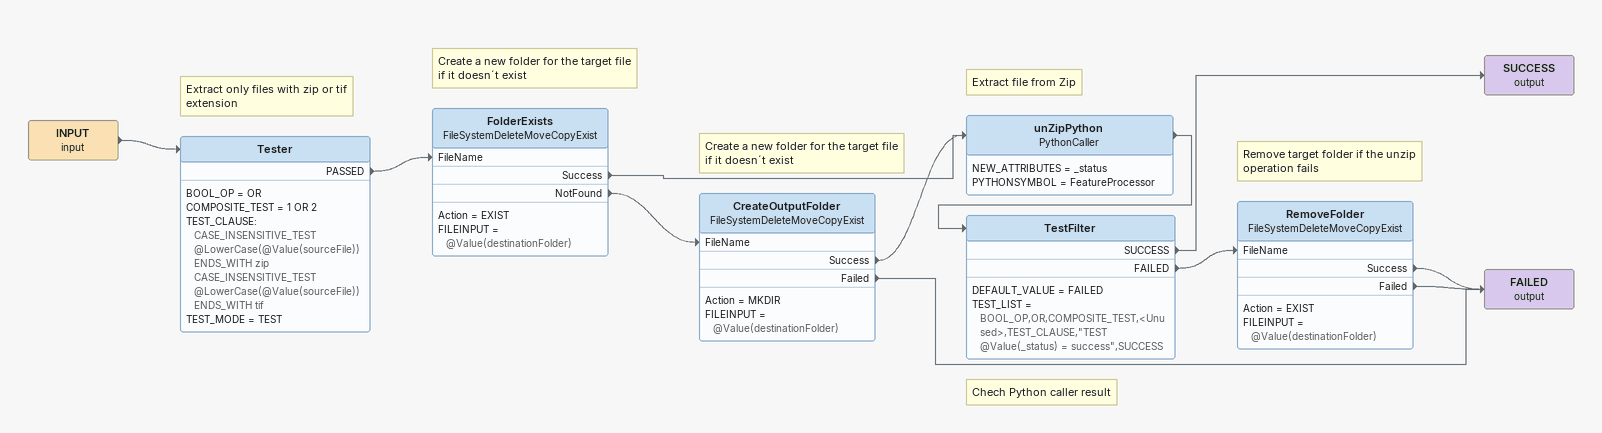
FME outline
INPUT (input)
    -> Tester
Note: Extract only files with zip or tif extension
Tester
    BOOL_OP = OR
    COMPOSITE_TEST = 1 OR 2
    TEST_CLAUSE:
      CASE_INSENSITIVE_TEST @LowerCase(@Value(sourceFile)) ENDS_WITH zip
      CASE_INSENSITIVE_TEST @LowerCase(@Value(sourceFile)) ENDS_WITH tif
    TEST_MODE = TEST
    PASSED -> FolderExists [FileName]
Note: Create a new folder for the target file if it doesn´t exist
FolderExists: FileSystemDeleteMoveCopyExist
    Action = EXIST
    FILEINPUT = @Value(destinationFolder)
    Success -> unZipPython
    NotFound -> CreateOutputFolder [FileName]
Note: Create a new folder for the target file if it doesn´t exist
CreateOutputFolder: FileSystemDeleteMoveCopyExist
    Action = MKDIR
    FILEINPUT = @Value(destinationFolder)
    Success -> unZipPython
    Failed -> FAILED (output)
Note: Extract file from Zip
unZipPython: PythonCaller
    NEW_ATTRIBUTES = _status
    PYTHONSYMBOL = FeatureProcessor
    -> TestFilter
Note: Chech Python caller result
TestFilter
    DEFAULT_VALUE = FAILED
    TEST_LIST = BOOL_OP,OR,COMPOSITE_TEST,<Unused>,TEST_CLAUSE,"TEST @Value(_status) = success",SUCCESS
    SUCCESS -> SUCCESS (output)
    FAILED -> RemoveFolder [FileName]
SUCCESS (output)
Note: Remove target folder if the unzip operation fails
RemoveFolder: FileSystemDeleteMoveCopyExist
    Action = EXIST
    FILEINPUT = @Value(destinationFolder)
    Success -> FAILED (output)
    Failed -> FAILED (output)
FAILED (output)
